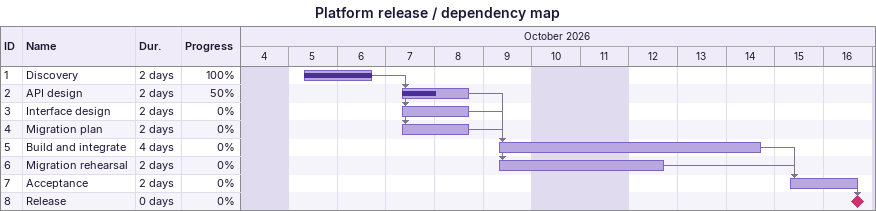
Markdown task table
Platform release / dependency map

| ID | Task | Duration | Start | Finish | Predecessors | % complete |
|---|---|---|---|---|---|---|
| 1 | Discovery | 2d | 2026-10-05 | 2026-10-06 |  | 100 |
| 2 | API design | 2d | 2026-10-07 | 2026-10-08 | 1 | 50 |
| 3 | Interface design | 2d | 2026-10-07 | 2026-10-08 | 1 | 0 |
| 4 | Migration plan | 2d | 2026-10-07 | 2026-10-08 | 1 | 0 |
| 5 | Build and integrate | 4d | 2026-10-09 | 2026-10-14 | 2, 3 | 0 |
| 6 | Migration rehearsal | 2d | 2026-10-09 | 2026-10-12 | 4 | 0 |
| 7 | Acceptance | 2d | 2026-10-15 | 2026-10-16 | 5, 6 | 0 |
| 8 | Release | 0d | 2026-10-16 | 2026-10-16 | 7 | 0 |
